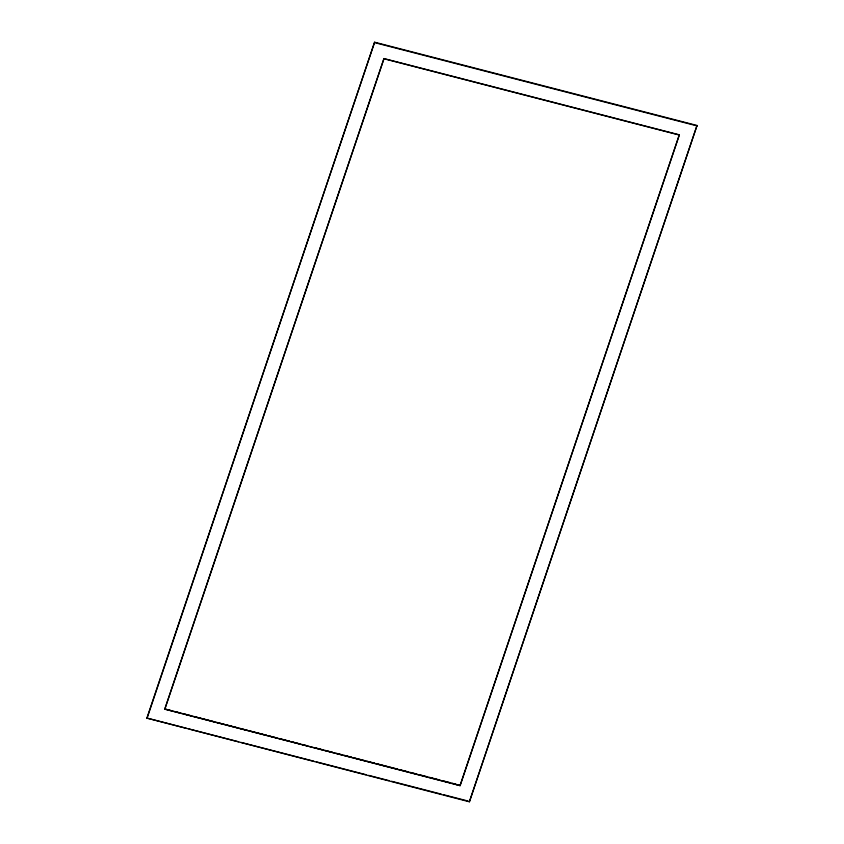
<?xml version="1.0" encoding="UTF-8"?>
<svg xmlns="http://www.w3.org/2000/svg" width="844" height="844" viewBox="0 0 844 844"><rect width="100%" height="100%" fill="white"/><g stroke="black" fill="none" stroke-linecap="round" stroke-linejoin="round"><path stroke-width="1.27" d="M146.888 718.096L374.599 42.2L697.028 125.461L469.401 801.8L146.888 718.096L186.387 728.298M146.972 718.539L374.599 42.2M164.77 709.403L383.967 58.764L679.325 135.04L460.128 785.669L164.675 708.96L172.313 710.933M697.028 125.461L469.401 801.8M374.694 42.643L697.112 125.904M174.856 711.587L179.951 712.906M183.77 713.887L191.409 715.86M193.951 716.524L201.6 718.497M204.142 719.151L214.323 721.778M216.876 722.443L224.515 724.416M227.057 725.07L237.238 727.697M239.791 728.361L247.429 730.334M249.972 730.988L266.525 735.261M269.067 735.915L276.705 737.888M279.248 738.553L289.439 741.18M291.982 741.834L299.62 743.807M302.173 744.471L307.258 745.779M314.896 747.752L322.535 749.725M325.088 750.379L332.726 752.352M336.545 753.344L341.63 754.663M344.183 755.317L351.821 757.29M354.364 757.944L364.545 760.571M367.098 761.235L374.736 763.208M377.279 763.862L387.47 766.489M390.012 767.154L397.651 769.127M400.193 769.781L407.831 771.754M410.384 772.408L416.746 774.053M419.289 774.708L426.927 776.68M429.48 777.345L439.661 779.972M442.203 780.626L449.841 782.599M452.395 783.264L460.128 785.669M188.94 728.963L238.641 741.792M241.194 742.456L313.831 761.214M316.384 761.868L366.085 774.708M368.628 775.362L389.021 780.626M391.574 781.28L441.275 794.12M443.817 794.774L468.04 801.03M383.925 58.552L164.717 709.182L460.075 785.447L679.283 134.818L383.925 58.552"/></g></svg>
